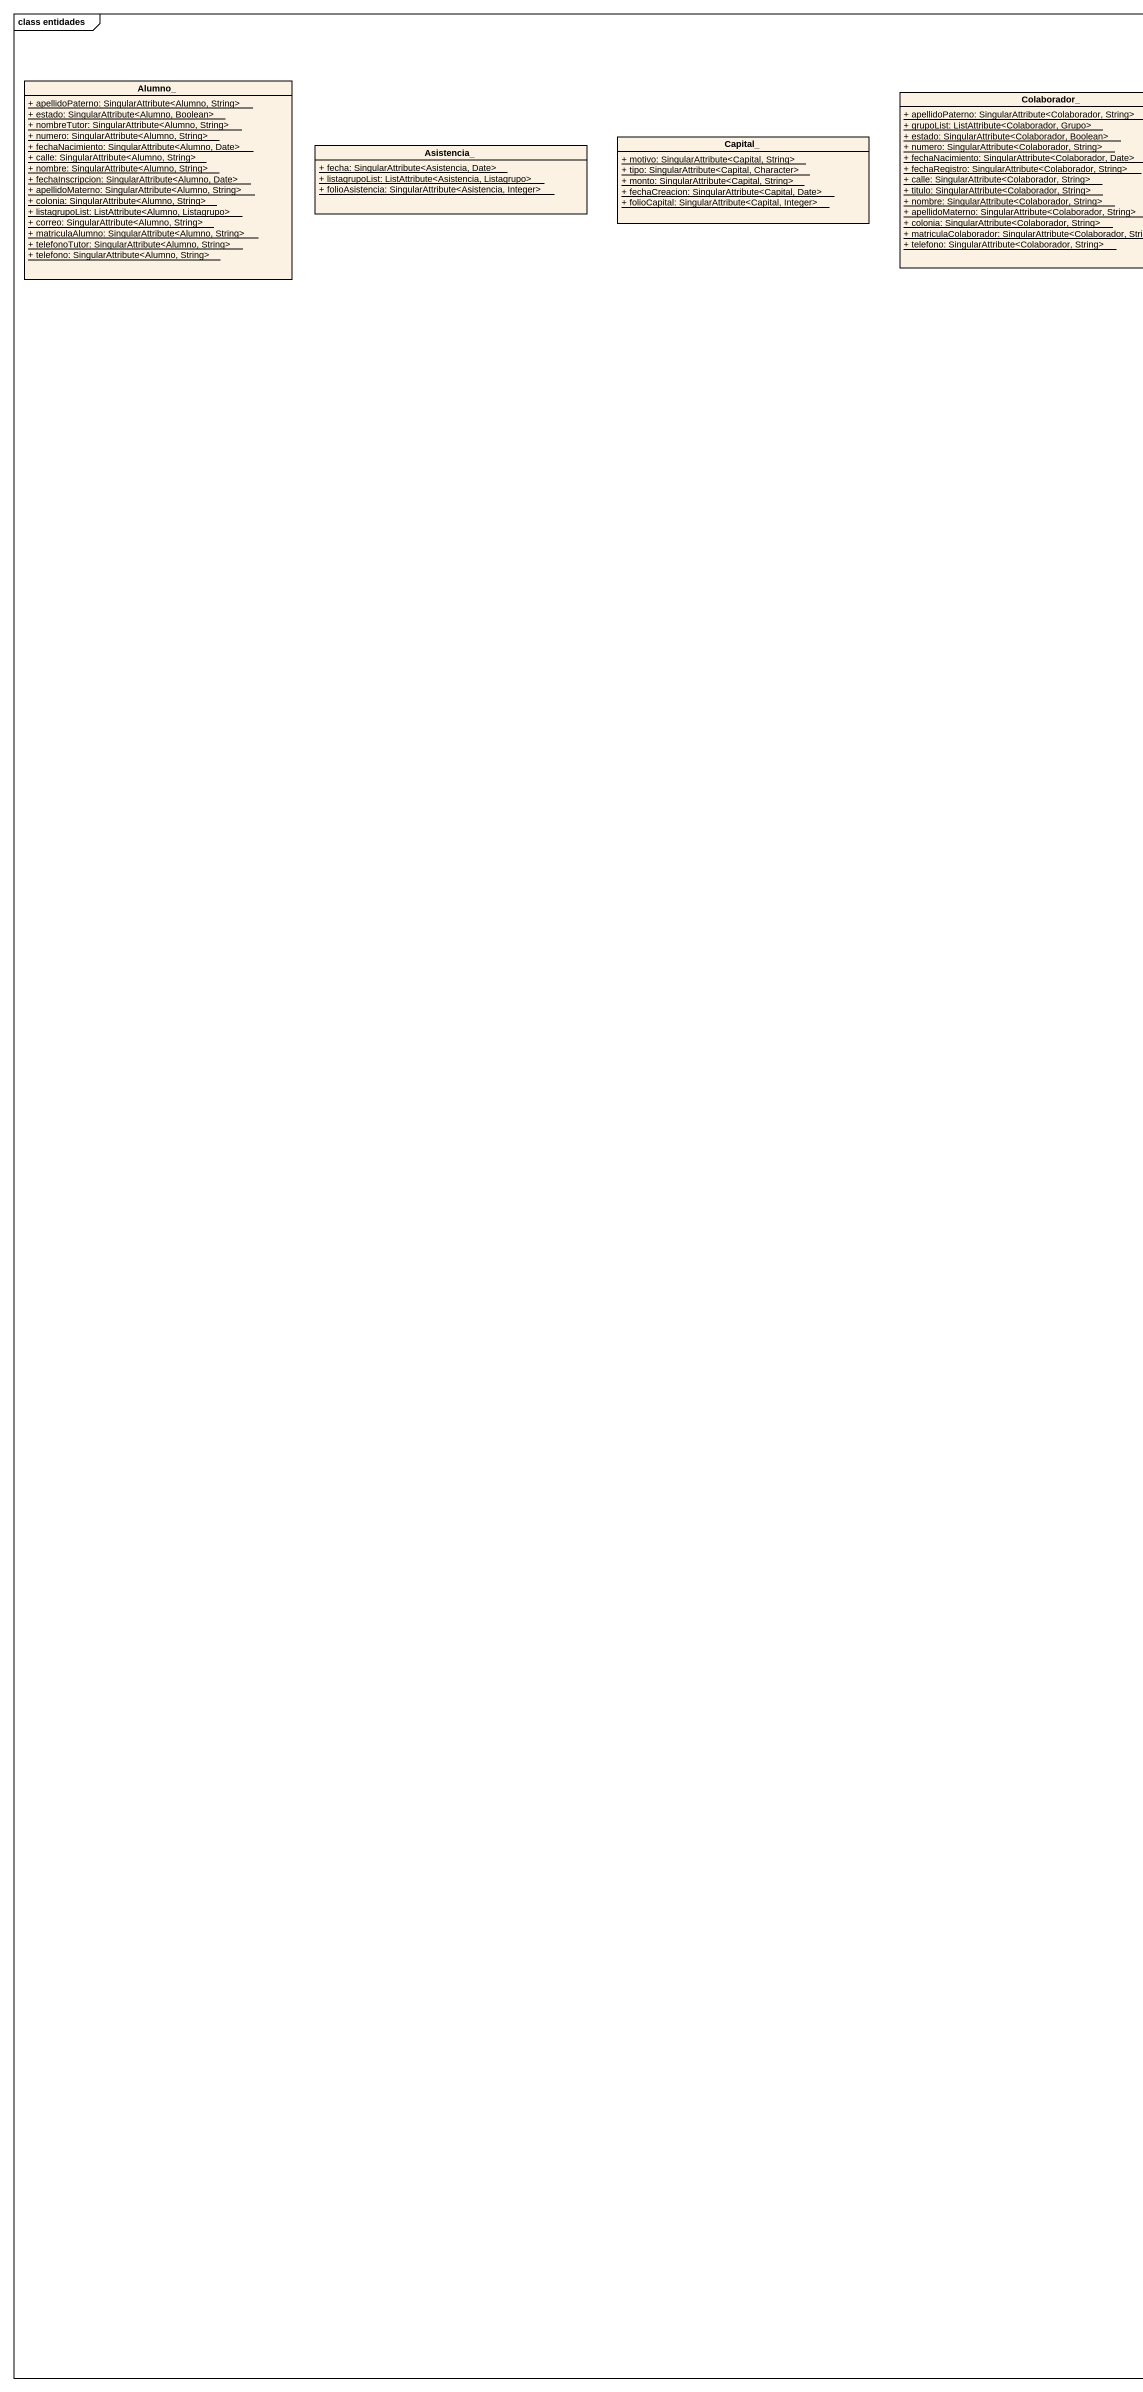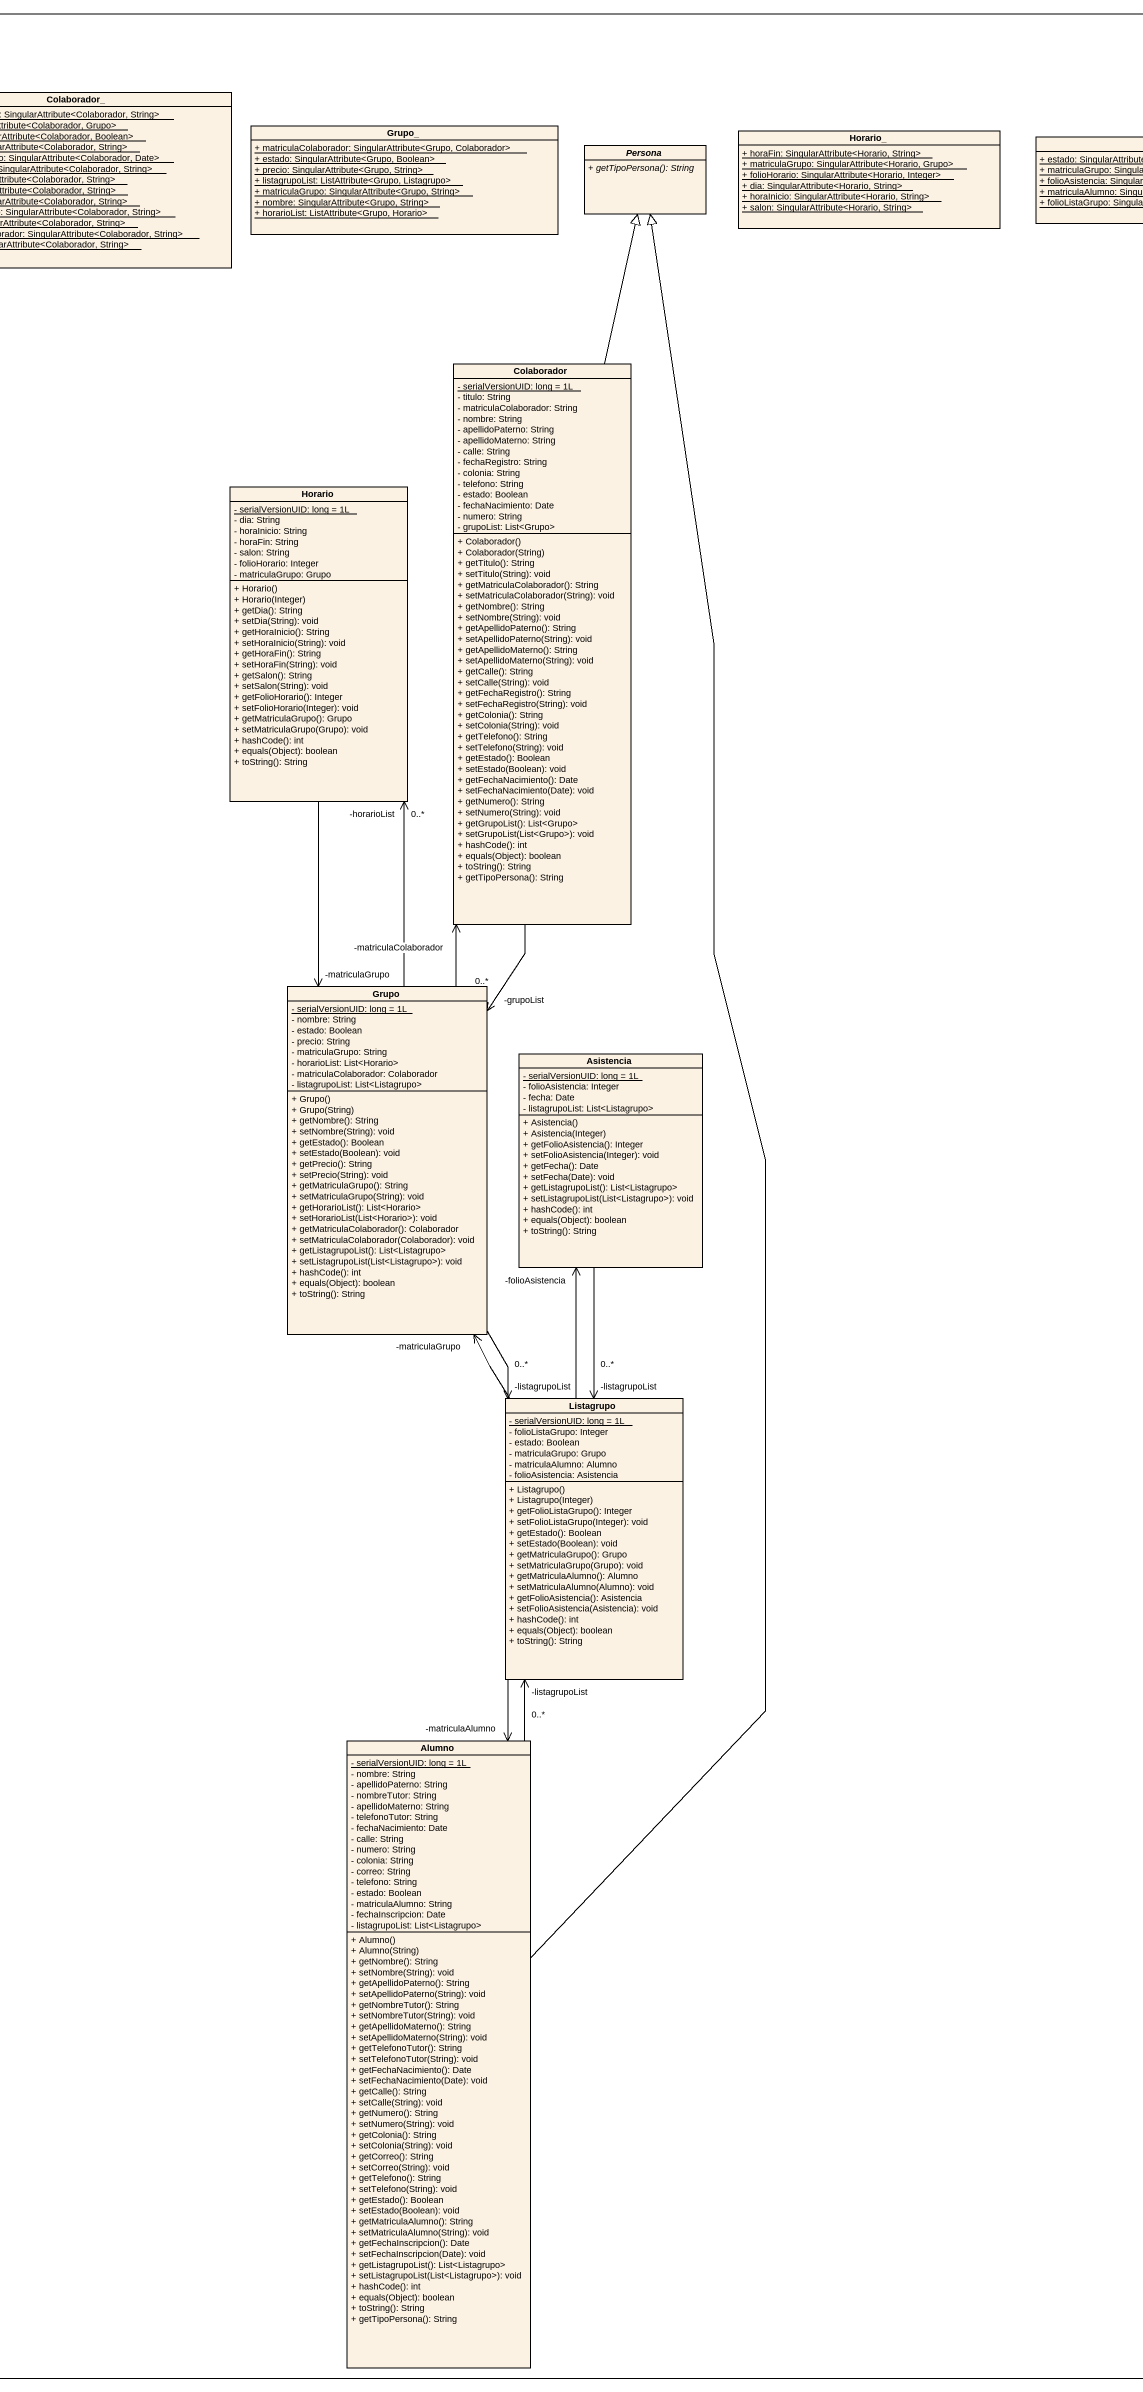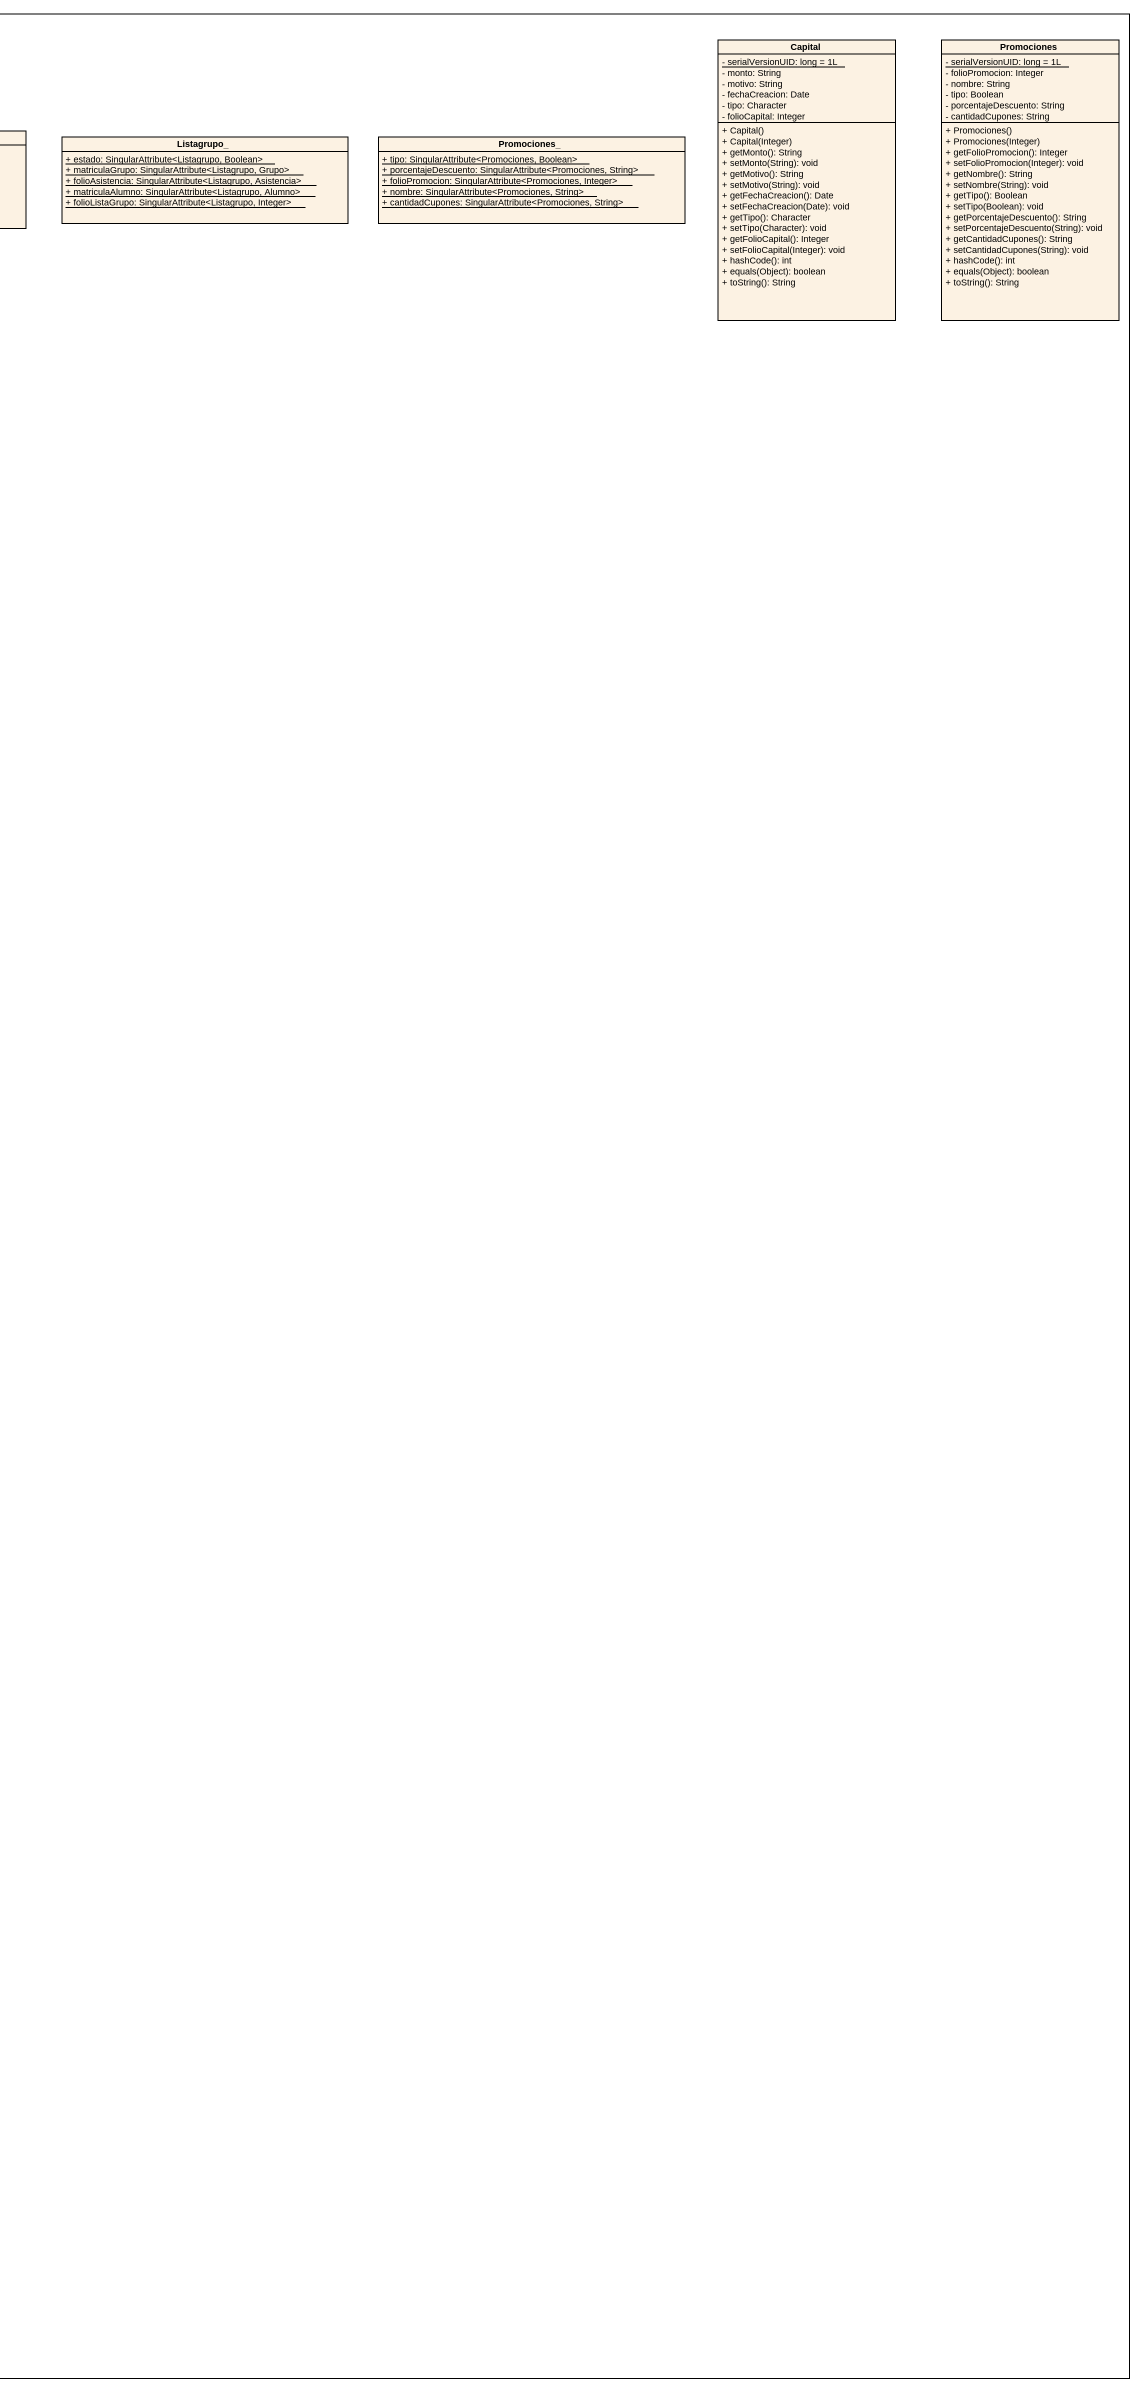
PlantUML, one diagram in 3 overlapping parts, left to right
@startuml
mainframe class entidades
hide circle
hide empty members
skinparam classAttributeIconSize 0
class Capital {
  {static} - serialVersionUID: long = 1L
  - monto: String
  - motivo: String
  - fechaCreacion: Date
  - tipo: Character
  - folioCapital: Integer
  + Capital()
  + Capital(Integer)
  + getMonto(): String
  + setMonto(String): void
  + getMotivo(): String
  + setMotivo(String): void
  + getFechaCreacion(): Date
  + setFechaCreacion(Date): void
  + getTipo(): Character
  + setTipo(Character): void
  + getFolioCapital(): Integer
  + setFolioCapital(Integer): void
  + hashCode(): int
  + equals(Object): boolean
  + toString(): String
}
class Promociones {
  {static} - serialVersionUID: long = 1L
  - folioPromocion: Integer
  - nombre: String
  - tipo: Boolean
  - porcentajeDescuento: String
  - cantidadCupones: String
  + Promociones()
  + Promociones(Integer)
  + getFolioPromocion(): Integer
  + setFolioPromocion(Integer): void
  + getNombre(): String
  + setNombre(String): void
  + getTipo(): Boolean
  + setTipo(Boolean): void
  + getPorcentajeDescuento(): String
  + setPorcentajeDescuento(String): void
  + getCantidadCupones(): String
  + setCantidadCupones(String): void
  + hashCode(): int
  + equals(Object): boolean
  + toString(): String
}
class "Alumno_" as Alumno {
  {static} + apellidoPaterno: SingularAttribute<Alumno, String>
  {static} + estado: SingularAttribute<Alumno, Boolean>
  {static} + nombreTutor: SingularAttribute<Alumno, String>
  {static} + numero: SingularAttribute<Alumno, String>
  {static} + fechaNacimiento: SingularAttribute<Alumno, Date>
  {static} + calle: SingularAttribute<Alumno, String>
  {static} + nombre: SingularAttribute<Alumno, String>
  {static} + fechaInscripcion: SingularAttribute<Alumno, Date>
  {static} + apellidoMaterno: SingularAttribute<Alumno, String>
  {static} + colonia: SingularAttribute<Alumno, String>
  {static} + listagrupoList: ListAttribute<Alumno, Listagrupo>
  {static} + correo: SingularAttribute<Alumno, String>
  {static} + matriculaAlumno: SingularAttribute<Alumno, String>
  {static} + telefonoTutor: SingularAttribute<Alumno, String>
  {static} + telefono: SingularAttribute<Alumno, String>
}
class "Colaborador_" as Colaborador {
  {static} + apellidoPaterno: SingularAttribute<Colaborador, String>
  {static} + grupoList: ListAttribute<Colaborador, Grupo>
  {static} + estado: SingularAttribute<Colaborador, Boolean>
  {static} + numero: SingularAttribute<Colaborador, String>
  {static} + fechaNacimiento: SingularAttribute<Colaborador, Date>
  {static} + fechaRegistro: SingularAttribute<Colaborador, String>
  {static} + calle: SingularAttribute<Colaborador, String>
  {static} + titulo: SingularAttribute<Colaborador, String>
  {static} + nombre: SingularAttribute<Colaborador, String>
  {static} + apellidoMaterno: SingularAttribute<Colaborador, String>
  {static} + colonia: SingularAttribute<Colaborador, String>
  {static} + matriculaColaborador: SingularAttribute<Colaborador, String>
  {static} + telefono: SingularAttribute<Colaborador, String>
}
class "Capital_" as Capital_2 {
  {static} + motivo: SingularAttribute<Capital, String>
  {static} + tipo: SingularAttribute<Capital, Character>
  {static} + monto: SingularAttribute<Capital, String>
  {static} + fechaCreacion: SingularAttribute<Capital, Date>
  {static} + folioCapital: SingularAttribute<Capital, Integer>
}
class "Grupo_" as Grupo {
  {static} + matriculaColaborador: SingularAttribute<Grupo, Colaborador>
  {static} + estado: SingularAttribute<Grupo, Boolean>
  {static} + precio: SingularAttribute<Grupo, String>
  {static} + listagrupoList: ListAttribute<Grupo, Listagrupo>
  {static} + matriculaGrupo: SingularAttribute<Grupo, String>
  {static} + nombre: SingularAttribute<Grupo, String>
  {static} + horarioList: ListAttribute<Grupo, Horario>
}
class "Horario_" as Horario {
  {static} + horaFin: SingularAttribute<Horario, String>
  {static} + matriculaGrupo: SingularAttribute<Horario, Grupo>
  {static} + folioHorario: SingularAttribute<Horario, Integer>
  {static} + dia: SingularAttribute<Horario, String>
  {static} + horaInicio: SingularAttribute<Horario, String>
  {static} + salon: SingularAttribute<Horario, String>
}
class "Listagrupo_" as Listagrupo {
  {static} + estado: SingularAttribute<Listagrupo, Boolean>
  {static} + matriculaGrupo: SingularAttribute<Listagrupo, Grupo>
  {static} + folioAsistencia: SingularAttribute<Listagrupo, Asistencia>
  {static} + matriculaAlumno: SingularAttribute<Listagrupo, Alumno>
  {static} + folioListaGrupo: SingularAttribute<Listagrupo, Integer>
}
class "Promociones_" as Promociones_2 {
  {static} + tipo: SingularAttribute<Promociones, Boolean>
  {static} + porcentajeDescuento: SingularAttribute<Promociones, String>
  {static} + folioPromocion: SingularAttribute<Promociones, Integer>
  {static} + nombre: SingularAttribute<Promociones, String>
  {static} + cantidadCupones: SingularAttribute<Promociones, String>
}
class "Asistencia_" as Asistencia {
  {static} + fecha: SingularAttribute<Asistencia, Date>
  {static} + listagrupoList: ListAttribute<Asistencia, Listagrupo>
  {static} + folioAsistencia: SingularAttribute<Asistencia, Integer>
}
abstract class Persona {
  {abstract} + getTipoPersona(): String
}
class "Colaborador" as Colaborador_2 {
  {static} - serialVersionUID: long = 1L
  - titulo: String
  - matriculaColaborador: String
  - nombre: String
  - apellidoPaterno: String
  - apellidoMaterno: String
  - calle: String
  - fechaRegistro: String
  - colonia: String
  - telefono: String
  - estado: Boolean
  - fechaNacimiento: Date
  - numero: String
  - grupoList: List<Grupo>
  + Colaborador()
  + Colaborador(String)
  + getTitulo(): String
  + setTitulo(String): void
  + getMatriculaColaborador(): String
  + setMatriculaColaborador(String): void
  + getNombre(): String
  + setNombre(String): void
  + getApellidoPaterno(): String
  + setApellidoPaterno(String): void
  + getApellidoMaterno(): String
  + setApellidoMaterno(String): void
  + getCalle(): String
  + setCalle(String): void
  + getFechaRegistro(): String
  + setFechaRegistro(String): void
  + getColonia(): String
  + setColonia(String): void
  + getTelefono(): String
  + setTelefono(String): void
  + getEstado(): Boolean
  + setEstado(Boolean): void
  + getFechaNacimiento(): Date
  + setFechaNacimiento(Date): void
  + getNumero(): String
  + setNumero(String): void
  + getGrupoList(): List<Grupo>
  + setGrupoList(List<Grupo>): void
  + hashCode(): int
  + equals(Object): boolean
  + toString(): String
  + getTipoPersona(): String
}
class "Horario" as Horario_2 {
  {static} - serialVersionUID: long = 1L
  - dia: String
  - horaInicio: String
  - horaFin: String
  - salon: String
  - folioHorario: Integer
  - matriculaGrupo: Grupo
  + Horario()
  + Horario(Integer)
  + getDia(): String
  + setDia(String): void
  + getHoraInicio(): String
  + setHoraInicio(String): void
  + getHoraFin(): String
  + setHoraFin(String): void
  + getSalon(): String
  + setSalon(String): void
  + getFolioHorario(): Integer
  + setFolioHorario(Integer): void
  + getMatriculaGrupo(): Grupo
  + setMatriculaGrupo(Grupo): void
  + hashCode(): int
  + equals(Object): boolean
  + toString(): String
}
class "Grupo" as Grupo_2 {
  {static} - serialVersionUID: long = 1L
  - nombre: String
  - estado: Boolean
  - precio: String
  - matriculaGrupo: String
  - horarioList: List<Horario>
  - matriculaColaborador: Colaborador
  - listagrupoList: List<Listagrupo>
  + Grupo()
  + Grupo(String)
  + getNombre(): String
  + setNombre(String): void
  + getEstado(): Boolean
  + setEstado(Boolean): void
  + getPrecio(): String
  + setPrecio(String): void
  + getMatriculaGrupo(): String
  + setMatriculaGrupo(String): void
  + getHorarioList(): List<Horario>
  + setHorarioList(List<Horario>): void
  + getMatriculaColaborador(): Colaborador
  + setMatriculaColaborador(Colaborador): void
  + getListagrupoList(): List<Listagrupo>
  + setListagrupoList(List<Listagrupo>): void
  + hashCode(): int
  + equals(Object): boolean
  + toString(): String
}
class "Asistencia" as Asistencia_2 {
  {static} - serialVersionUID: long = 1L
  - folioAsistencia: Integer
  - fecha: Date
  - listagrupoList: List<Listagrupo>
  + Asistencia()
  + Asistencia(Integer)
  + getFolioAsistencia(): Integer
  + setFolioAsistencia(Integer): void
  + getFecha(): Date
  + setFecha(Date): void
  + getListagrupoList(): List<Listagrupo>
  + setListagrupoList(List<Listagrupo>): void
  + hashCode(): int
  + equals(Object): boolean
  + toString(): String
}
class "Listagrupo" as Listagrupo_2 {
  {static} - serialVersionUID: long = 1L
  - folioListaGrupo: Integer
  - estado: Boolean
  - matriculaGrupo: Grupo
  - matriculaAlumno: Alumno
  - folioAsistencia: Asistencia
  + Listagrupo()
  + Listagrupo(Integer)
  + getFolioListaGrupo(): Integer
  + setFolioListaGrupo(Integer): void
  + getEstado(): Boolean
  + setEstado(Boolean): void
  + getMatriculaGrupo(): Grupo
  + setMatriculaGrupo(Grupo): void
  + getMatriculaAlumno(): Alumno
  + setMatriculaAlumno(Alumno): void
  + getFolioAsistencia(): Asistencia
  + setFolioAsistencia(Asistencia): void
  + hashCode(): int
  + equals(Object): boolean
  + toString(): String
}
class "Alumno" as Alumno_2 {
  {static} - serialVersionUID: long = 1L
  - nombre: String
  - apellidoPaterno: String
  - nombreTutor: String
  - apellidoMaterno: String
  - telefonoTutor: String
  - fechaNacimiento: Date
  - calle: String
  - numero: String
  - colonia: String
  - correo: String
  - telefono: String
  - estado: Boolean
  - matriculaAlumno: String
  - fechaInscripcion: Date
  - listagrupoList: List<Listagrupo>
  + Alumno()
  + Alumno(String)
  + getNombre(): String
  + setNombre(String): void
  + getApellidoPaterno(): String
  + setApellidoPaterno(String): void
  + getNombreTutor(): String
  + setNombreTutor(String): void
  + getApellidoMaterno(): String
  + setApellidoMaterno(String): void
  + getTelefonoTutor(): String
  + setTelefonoTutor(String): void
  + getFechaNacimiento(): Date
  + setFechaNacimiento(Date): void
  + getCalle(): String
  + setCalle(String): void
  + getNumero(): String
  + setNumero(String): void
  + getColonia(): String
  + setColonia(String): void
  + getCorreo(): String
  + setCorreo(String): void
  + getTelefono(): String
  + setTelefono(String): void
  + getEstado(): Boolean
  + setEstado(Boolean): void
  + getMatriculaAlumno(): String
  + setMatriculaAlumno(String): void
  + getFechaInscripcion(): Date
  + setFechaInscripcion(Date): void
  + getListagrupoList(): List<Listagrupo>
  + setListagrupoList(List<Listagrupo>): void
  + hashCode(): int
  + equals(Object): boolean
  + toString(): String
  + getTipoPersona(): String
}
Colaborador_2 -up-|> Persona
Colaborador_2 --> "-grupoList\n0..*" Grupo_2
Horario_2 --> "-matriculaGrupo" Grupo_2
Grupo_2 -up-> "-matriculaColaborador" Colaborador_2
Grupo_2 -up-> "-horarioList\n0..*" Horario_2
Grupo_2 --> "-listagrupoList\n0..*" Listagrupo_2
Asistencia_2 --> "-listagrupoList\n0..*" Listagrupo_2
Listagrupo_2 -up-> "-matriculaGrupo" Grupo_2
Listagrupo_2 -up-> "-folioAsistencia" Asistencia_2
Listagrupo_2 --> "-matriculaAlumno" Alumno_2
Alumno_2 -up-|> Persona
Alumno_2 -up-> "-listagrupoList\n0..*" Listagrupo_2
@enduml
